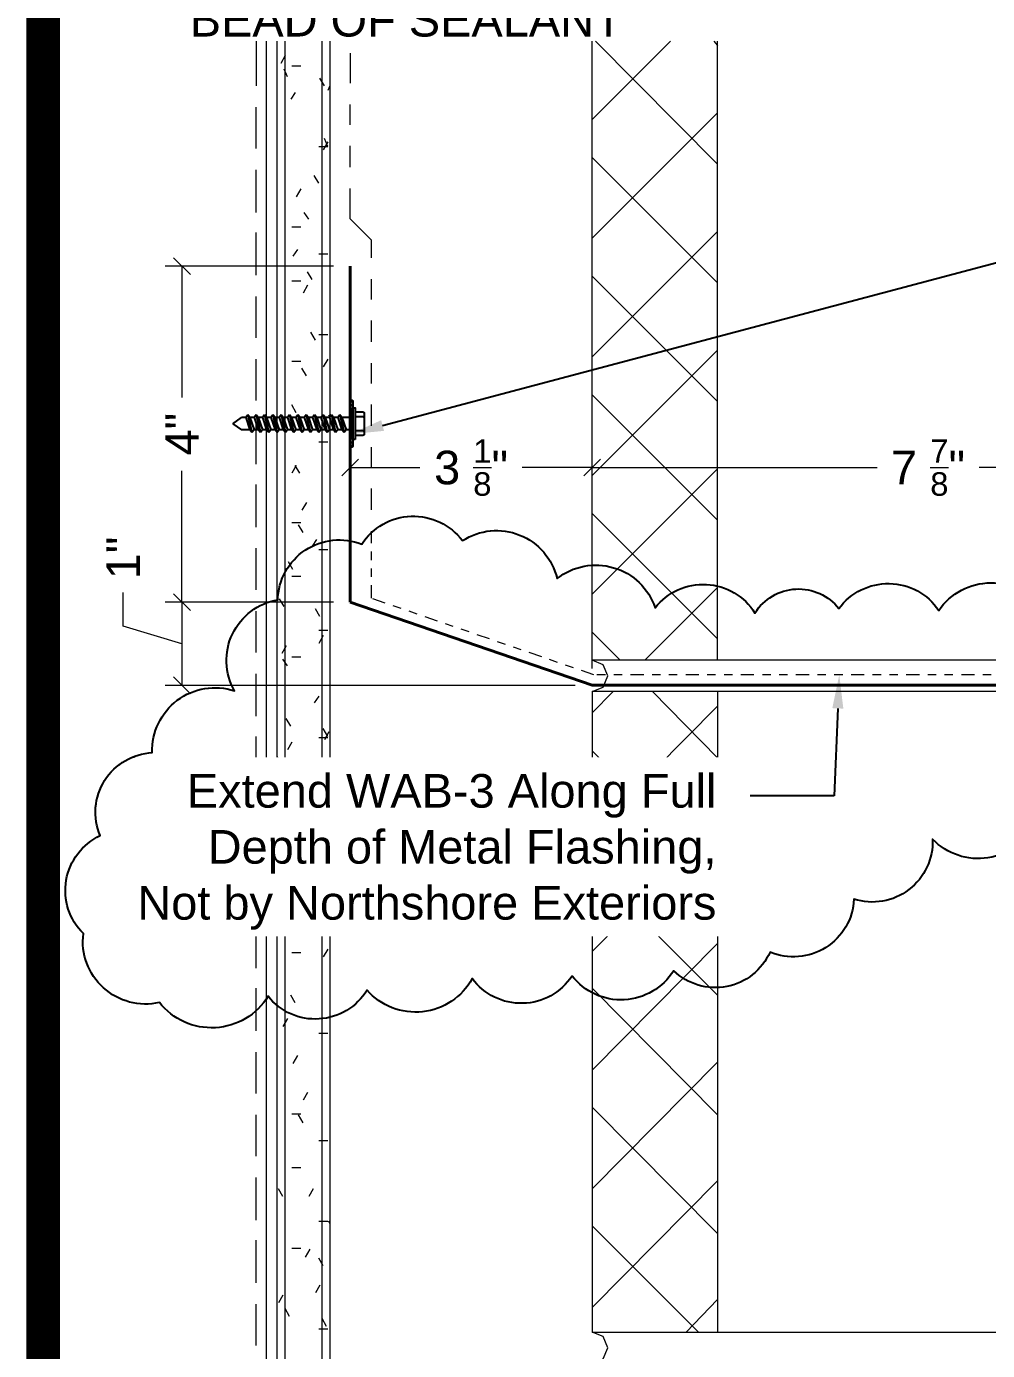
# Model space of a CAD drawing. Header units: inches. Extents: x -257 to 21868, y -296 to 108.
# Drawn here: x 431.41 to 442.85, y 21.79 to 37.56 of the extents above; entities that cross this region are included whole.
import ezdxf
from ezdxf import colors
from ezdxf.entities.mleader import LeaderData, LeaderLine
from ezdxf.enums import TextEntityAlignment as Align
from ezdxf.math import Vec2, Vec3

# ---------------------------------------------------------------- set-up
doc = ezdxf.new("R2010")
doc.units = ezdxf.units.IN
doc.header["$MEASUREMENT"] = 0
doc.linetypes.add('PHANTOM2', pattern=[1.25, 0.625, -0.125, 0.125, -0.125, 0.125, -0.125])
doc.layers.get('Defpoints').update_dxf_attribs({"color": 3})
doc.layers.add('NSE-Border', color=156, linetype='Continuous', plot=False)
for name, color, linetype, lineweight in [('NSE-By_Others', 8, 'Continuous', 0), ('NSE-Call-Outs', 171, 'Continuous', 13), ('NSE-Dimensions', 51, 'Continuous', 13), ('NSE-Elev-Title', 51, 'Continuous', 40), ('NSE-Flashing 01', 2, 'Continuous', 40), ('NSE-Hardware', 111, 'Continuous', 25), ('nsm-Det-By_Others', 8, 'Continuous', 0), ('nsm-Det-Call_Outs', 51, 'Continuous', 9), ('nsm-Det-Dimensions', 51, 'Continuous', 9), ('nsm-Det-Hardware', 111, 'Continuous', 13), ('nsm-Det-Notes', 11, 'Continuous', 9), ('nsm-Det-Obj_02_Flashing', 2, 'Continuous', 18), ('nsm-Det-Sealant', 143, 'Continuous', 13), ('nsm-Det-Underlayment', 6, 'PHANTOM2', 13)]:
    doc.layers.add(name, color=color, linetype=linetype, lineweight=lineweight)
doc.layers.add('NSE-Detail Border', color=7, linetype='Continuous')
doc.styles.add('004 - NSSM - Standard', font='arial.ttf', dxfattribs={"height": 0.4})
doc.styles.add('008 - NSSM - Standard', font='arial.ttf', dxfattribs={"height": 0.8})
doc.styles.add('3_0-0_TEXT', font='simplex.shx', dxfattribs={"width": 0.7, "height": 0.375})
doc.dimstyles.new('$$$FASTENER$$$', dxfattribs={"dimtxt": 0.375, "dimasz": 0, "dimexe": 0, "dimexo": 0, "dimgap": 0, "dimtad": 0, "dimtih": 1, "dimtoh": 1, "dimdec": 4, "dimzin": 3, "dimdsep": 46, "dimlunit": 4, "dimtxsty": '3_0-0_TEXT', "dimblk": 'NONE', "dimcen": 0, "dimclrd": 256, "dimclre": 256, "dimclrt": 256, "dimadec": 0, "dimazin": 0, "dimtfac": 0.375, "dimtdec": 4, "dimtofl": 0, "dimtmove": 1, "dimatfit": 3, "dimldrblk": 'NONE', "dimfxl": 1, "dimtolj": 1, "dimtzin": 0, "dimarcsym": 0})
doc.dimstyles.new('004 - NSSM - Standard', dxfattribs={"dimtxt": 0.4, "dimasz": 0.2, "dimexe": 0.2, "dimexo": 0.2, "dimgap": 0.2, "dimtad": 0, "dimdec": 4, "dimzin": 3, "dimdsep": 46, "dimlunit": 4, "dimtxsty": '004 - NSSM - Standard', "dimblk": 'OBLIQUE', "dimcen": 0.2, "dimclrd": 256, "dimclre": 256, "dimclrt": 256, "dimadec": 0, "dimazin": 0, "dimtfac": 0.7, "dimtdec": 4, "dimtmove": 1, "dimatfit": 2, "dimfxl": 1, "dimtfill": 1, "dimtfillclr": 11, "dimfrac": 1, "dimtolj": 1, "dimtzin": 0, "dimlwd": 0, "dimlwe": 0, "dimarcsym": 0})

# ---------------------------------------------------------------- blocks, each defined once
blk = doc.blocks.new('*U11')
at = {"layer": 'NSE-Border', "ltscale": 0.0625, "const_width": 0.1}
blk.add_lwpolyline([(0, 0), (8.1719, 0), (8.1719, 11.3125), (0, 11.3125)], close=True, dxfattribs=at)
at = {"layer": 'Defpoints', "style": '008 - NSSM - Standard'}
blk.add_attdef('DETAIL_NUMBER', text='', height=0.1625, dxfattribs=at).set_placement((0.6562, 0.5668), align=Align.MIDDLE_CENTER)
at = {"layer": 'NSE-Elev-Title', "style": '004 - NSSM - Standard'}
for tag, p in [('DETAIL_DESCRIPTION', (1, 0.6293)), ('ARCH_REF', (1.8042, 0.4043))]:
    blk.add_attdef(tag, p, '', height=0.1, dxfattribs=at)
blk = doc.blocks.new('_Oblique')
at = {"color": 0, "linetype": 'ByBlock', "lineweight": -2}
blk.add_line((-0.5, -0.5), (0.5, 0.5), dxfattribs=at)
blk = doc.blocks.new('*D52')
at = {"layer": 'Defpoints', "color": 0, "transparency": 16777216}
for p in [(435.259, 34.7), (433.257, 30.7), (435.259, 30.7)]:
    blk.add_point(p, dxfattribs=at)
at = {"layer": 'NSE-Dimensions', "lineweight": 0, "transparency": 16777216}
for p, q in [((435.059, 34.7), (433.057, 34.7)), ((433.257, 34.7), (433.257, 33.138)), ((433.257, 30.7), (433.257, 32.262)), ((435.059, 30.7), (433.057, 30.7))]:
    blk.add_line(p, q, dxfattribs=at)
at = {"layer": 'NSE-Dimensions', "lineweight": 0, "transparency": 16777216, "xscale": 0.2, "yscale": 0.2, "zscale": 0.2}
for p, rotation in [((433.257, 34.7), 90), ((433.257, 30.7), 270)]:
    blk.add_blockref('_Oblique', p, dxfattribs=dict(at, rotation=rotation))
at = {"layer": 'NSE-Dimensions', "transparency": 16777216, "insert": (433.257, 32.7), "char_height": 0.4, "attachment_point": 5, "rotation": 90, "style": '004 - NSSM - Standard', "bg_fill": 3, "box_fill_scale": 1.25, "bg_fill_color": 256, "bg_fill_true_color": 13158600, "bg_fill_transparency": 0}
blk.add_mtext('\\A1;4"', dxfattribs=at)
blk = doc.blocks.new('*D53')
at = {"layer": 'Defpoints', "color": 0, "transparency": 16777216}
for p in [(435.259, 30.7), (433.257, 29.709), (438.139, 29.709)]:
    blk.add_point(p, dxfattribs=at)
at = {"layer": 'NSE-Dimensions', "lineweight": 0, "transparency": 16777216}
for p, q in [((432.556, 30.415), (432.556, 30.815)), ((435.059, 30.7), (433.057, 30.7)), ((433.257, 30.7), (433.257, 29.709)), ((433.257, 30.205), (432.556, 30.415)), ((437.939, 29.709), (433.057, 29.709))]:
    blk.add_line(p, q, dxfattribs=at)
at = {"layer": 'NSE-Dimensions', "lineweight": 0, "transparency": 16777216, "xscale": 0.2, "yscale": 0.2, "zscale": 0.2}
for p, rotation in [((433.257, 30.7), 90), ((433.257, 29.709), 270)]:
    blk.add_blockref('_Oblique', p, dxfattribs=dict(at, rotation=rotation))
at = {"layer": 'NSE-Dimensions', "transparency": 16777216, "insert": (432.556, 31.226), "char_height": 0.4, "attachment_point": 5, "rotation": 90, "style": '004 - NSSM - Standard', "bg_fill": 3, "box_fill_scale": 1.25, "bg_fill_color": 256, "bg_fill_true_color": 13158600, "bg_fill_transparency": 0}
blk.add_mtext('\\A1;1"', dxfattribs=at)
blk = doc.blocks.new('*D54')
at = {"layer": 'Defpoints', "color": 0, "transparency": 16777216}
for p in [(438.139, 32.303), (435.259, 30.7), (438.139, 29.709)]:
    blk.add_point(p, dxfattribs=at)
at = {"layer": 'NSE-Dimensions', "lineweight": 0, "transparency": 16777216}
for p, q in [((435.259, 30.9), (435.259, 32.503)), ((438.139, 29.909), (438.139, 32.503)), ((435.259, 32.303), (436.09, 32.303)), ((438.139, 32.303), (437.308, 32.303))]:
    blk.add_line(p, q, dxfattribs=at)
at = {"layer": 'NSE-Dimensions', "lineweight": 0, "transparency": 16777216, "xscale": 0.2, "yscale": 0.2, "zscale": 0.2, "rotation": 180}
blk.add_blockref('_Oblique', (435.259, 32.303), dxfattribs=at)
at = {"layer": 'NSE-Dimensions', "lineweight": 0, "transparency": 16777216, "xscale": 0.2, "yscale": 0.2, "zscale": 0.2}
blk.add_blockref('_Oblique', (438.139, 32.303), dxfattribs=at)
at = {"layer": 'NSE-Dimensions', "transparency": 16777216, "insert": (436.699, 32.303), "char_height": 0.4, "attachment_point": 5, "style": '004 - NSSM - Standard', "bg_fill": 3, "box_fill_scale": 1.25, "bg_fill_color": 256, "bg_fill_true_color": 13158600, "bg_fill_transparency": 0}
blk.add_mtext('\\A1;3 {\\H0.7x;\\S1/8;}"', dxfattribs=at)
blk = doc.blocks.new('*D55')
at = {"layer": 'Defpoints', "color": 0, "transparency": 16777216}
for p in [(446.14, 32.303), (438.139, 29.834), (446.14, 29.709)]:
    blk.add_point(p, dxfattribs=at)
at = {"layer": 'NSE-Dimensions', "lineweight": 0, "transparency": 16777216}
for p, q in [((438.139, 30.034), (438.139, 32.503)), ((446.14, 29.909), (446.14, 32.503)), ((438.139, 32.303), (441.532, 32.303)), ((446.14, 32.303), (442.747, 32.303))]:
    blk.add_line(p, q, dxfattribs=at)
at = {"layer": 'NSE-Dimensions', "lineweight": 0, "transparency": 16777216, "xscale": 0.2, "yscale": 0.2, "zscale": 0.2, "rotation": 180}
blk.add_blockref('_Oblique', (438.139, 32.303), dxfattribs=at)
at = {"layer": 'NSE-Dimensions', "lineweight": 0, "transparency": 16777216, "xscale": 0.2, "yscale": 0.2, "zscale": 0.2}
blk.add_blockref('_Oblique', (446.14, 32.303), dxfattribs=at)
at = {"layer": 'NSE-Dimensions', "transparency": 16777216, "insert": (442.139, 32.303), "char_height": 0.4, "attachment_point": 5, "style": '004 - NSSM - Standard', "bg_fill": 3, "box_fill_scale": 1.25, "bg_fill_color": 256, "bg_fill_true_color": 13158600, "bg_fill_transparency": 0}
blk.add_mtext('\\A1;7 {\\H0.7x;\\S7/8;}"', dxfattribs=at)
blk = doc.blocks.new('*U62')
h = blk.add_hatch()
h.set_pattern_fill('ANSI31', scale=0.25, angle=180)
h.set_pattern_definition([(225, (-0.96875, 0.2462), (0.0220971, -0.0220971), [])])
h.paths.add_polyline_path([(0, -0.271, 0.602221), (0.016, -0.28, 0.602221), (0.031, -0.271), (0.031, 0.271, 0.602221), (0.016, 0.28, 0.602221), (0, 0.271)])
at = {"color": 0, "linetype": 'ByBlock', "lineweight": -2}
for p, q in [((-1.395, 0), (-1.292, 0.075)), ((-1.395, 0), (-1.292, -0.075)), ((-1.243, 0.075), (-1.292, 0.075)), ((-1.218, 0.105), (-1.243, 0.075)), ((-1.243, 0.075), (-1.193, -0.075)), ((-1.218, 0.105), (-1.168, -0.105)), ((-1.193, 0.075), (-1.218, 0.105)), ((-1.143, 0.075), (-1.193, 0.075)), ((-1.193, 0.075), (-1.143, -0.075)), ((-1.118, 0.105), (-1.143, 0.075)), ((-1.143, 0.075), (-1.093, -0.075)), ((-1.118, 0.105), (-1.068, -0.105)), ((-1.093, 0.075), (-1.118, 0.105)), ((-1.044, 0.075), (-1.094, 0.075)), ((-1.094, 0.075), (-1.044, -0.075)), ((-1.019, 0.105), (-1.044, 0.075)), ((-1.044, 0.075), (-0.994, -0.075)), ((-1.019, 0.105), (-0.969, -0.105)), ((-0.994, 0.075), (-1.019, 0.105)), ((-0.944, 0.075), (-0.994, 0.075)), ((-0.994, 0.075), (-0.944, -0.075)), ((-0.919, 0.105), (-0.944, 0.075)), ((-0.944, 0.075), (-0.894, -0.075)), ((-0.919, 0.105), (-0.869, -0.105)), ((-0.894, 0.075), (-0.919, 0.105)), ((-0.845, 0.075), (-0.895, 0.075)), ((-0.895, 0.075), (-0.845, -0.075)), ((-0.82, 0.105), (-0.845, 0.075)), ((-0.845, 0.075), (-0.795, -0.075)), ((-0.82, 0.105), (-0.77, -0.105)), ((-0.795, 0.075), (-0.82, 0.105)), ((-0.746, 0.075), (-0.796, 0.075)), ((-0.796, 0.075), (-0.746, -0.075)), ((-0.721, 0.105), (-0.746, 0.075)), ((-0.746, 0.075), (-0.696, -0.075)), ((-0.721, 0.105), (-0.671, -0.105)), ((-0.696, 0.075), (-0.721, 0.105)), ((-0.646, 0.075), (-0.696, 0.075)), ((-0.696, 0.075), (-0.646, -0.075)), ((-0.621, 0.105), (-0.646, 0.075)), ((-0.646, 0.075), (-0.596, -0.075)), ((-0.621, 0.105), (-0.571, -0.105)), ((-0.596, 0.075), (-0.621, 0.105)), ((-0.547, 0.075), (-0.597, 0.075)), ((-0.597, 0.075), (-0.547, -0.075)), ((-0.522, 0.105), (-0.547, 0.075)), ((-0.547, 0.075), (-0.497, -0.075)), ((-0.522, 0.105), (-0.472, -0.105)), ((-0.497, 0.075), (-0.522, 0.105)), ((-0.447, 0.075), (-0.497, 0.075)), ((-0.497, 0.075), (-0.447, -0.075)), ((-0.422, 0.105), (-0.447, 0.075)), ((-0.447, 0.075), (-0.397, -0.075)), ((-0.422, 0.105), (-0.372, -0.105)), ((-0.397, 0.075), (-0.422, 0.105)), ((-0.347, 0.075), (-0.397, 0.075)), ((-0.397, 0.075), (-0.347, -0.075)), ((-0.322, 0.105), (-0.347, 0.075)), ((-0.347, 0.075), (-0.297, -0.075)), ((-0.322, 0.105), (-0.272, -0.105)), ((-0.297, 0.075), (-0.322, 0.105)), ((-0.247, 0.075), (-0.297, 0.075)), ((-0.297, 0.075), (-0.247, -0.075)), ((-0.222, 0.105), (-0.247, 0.075)), ((-0.247, 0.075), (-0.197, -0.075)), ((-0.222, 0.105), (-0.172, -0.105)), ((-0.197, 0.075), (-0.222, 0.105)), ((-0.147, 0.075), (-0.197, 0.075)), ((-0.197, 0.075), (-0.147, -0.075)), ((-0.122, 0.105), (-0.147, 0.075)), ((-0.147, 0.075), (-0.097, -0.075)), ((-0.122, 0.105), (-0.072, -0.105)), ((-0.097, 0.075), (-0.122, 0.105)), ((0, 0.075), (-0.097, 0.075)), ((-0.097, 0.075), (-0.047, -0.075)), ((-1.193, -0.075), (-1.292, -0.075)), ((-1.168, -0.105), (-1.193, -0.075)), ((-1.143, -0.075), (-1.168, -0.105)), ((-1.093, -0.075), (-1.143, -0.075)), ((-1.068, -0.105), (-1.093, -0.075)), ((-1.043, -0.075), (-1.068, -0.105)), ((-0.994, -0.075), (-1.044, -0.075)), ((-0.969, -0.105), (-0.994, -0.075)), ((-0.944, -0.075), (-0.969, -0.105)), ((-0.894, -0.075), (-0.944, -0.075)), ((-0.869, -0.105), (-0.894, -0.075)), ((-0.844, -0.075), (-0.869, -0.105)), ((-0.795, -0.075), (-0.845, -0.075)), ((-0.77, -0.105), (-0.795, -0.075)), ((-0.745, -0.075), (-0.77, -0.105)), ((-0.696, -0.075), (-0.746, -0.075)), ((-0.671, -0.105), (-0.696, -0.075)), ((-0.646, -0.075), (-0.671, -0.105)), ((-0.596, -0.075), (-0.646, -0.075)), ((-0.571, -0.105), (-0.596, -0.075)), ((-0.546, -0.075), (-0.571, -0.105)), ((-0.497, -0.075), (-0.547, -0.075)), ((-0.472, -0.105), (-0.497, -0.075)), ((-0.447, -0.075), (-0.472, -0.105)), ((-0.397, -0.075), (-0.447, -0.075)), ((-0.372, -0.105), (-0.397, -0.075)), ((-0.347, -0.075), (-0.372, -0.105)), ((-0.297, -0.075), (-0.347, -0.075)), ((-0.272, -0.105), (-0.297, -0.075)), ((-0.247, -0.075), (-0.272, -0.105)), ((-0.197, -0.075), (-0.247, -0.075)), ((-0.172, -0.105), (-0.197, -0.075)), ((-0.147, -0.075), (-0.172, -0.105)), ((-0.097, -0.075), (-0.147, -0.075)), ((-0.072, -0.105), (-0.097, -0.075)), ((-0.047, -0.075), (-0.072, -0.105)), ((0, -0.075), (-0.047, -0.075))]:
    blk.add_line(p, q, dxfattribs=at)
at = {"color": 0, "linetype": 'ByBlock', "lineweight": -2, "flags": 128}
blk.add_lwpolyline([(0.021, -0.281), (0.01, -0.281, -0.414214), (0, -0.271), (0, 0.271, -0.414214), (0.01, 0.281), (0.021, 0.281, -0.414214), (0.031, 0.271), (0.031, -0.271, -0.414214)], format="xyb", close=True, dxfattribs=at)
blk.add_lwpolyline([(0.062, -0.188), (0.031, -0.188), (0.031, 0.187), (0.062, 0.187), (0.062, -0.188)], dxfattribs=at)
for points in [[(0.062, 0.14), (0.153, 0.14, -0.414214), (0.169, 0.124), (0.169, -0.124, -0.414214), (0.153, -0.14), (0.062, -0.14)], [(0.169, 0.094, -0.414214), (0.156, 0.082), (0.062, 0.082)], [(0.169, 0.069, 0.414214), (0.156, 0.082), (0.062, 0.082)], [(0.169, -0.071, -0.414214), (0.156, -0.084), (0.062, -0.084)], [(0.169, -0.096, 0.414214), (0.156, -0.084), (0.062, -0.084)]]:
    blk.add_lwpolyline(points, format="xyb", dxfattribs=at)
blk = doc.blocks.new('*D86')
at = {"layer": 'Defpoints', "color": 0, "transparency": 16777216}
for p in [(1.346, 1.568), (1.346, 0.375), (-0.904, 0.25)]:
    blk.add_point(p, dxfattribs=at)
at = {"layer": 'nsm-Det-Dimensions', "color": 51, "lineweight": 0, "transparency": 16777216}
for p, q in [((-0.904, 0.65), (-0.904, 1.968)), ((1.346, 0.775), (1.346, 1.968)), ((-0.904, 1.568), (-0.617, 1.568)), ((1.346, 1.568), (1.059, 1.568))]:
    blk.add_line(p, q, dxfattribs=at)
at = {"layer": 'nsm-Det-Dimensions', "color": 51, "lineweight": 0, "transparency": 16777216, "xscale": 0.4, "yscale": 0.4, "zscale": 0.4, "rotation": 180}
blk.add_blockref('_Oblique', (-0.904, 1.568), dxfattribs=at)
at = {"layer": 'nsm-Det-Dimensions', "color": 51, "lineweight": 0, "transparency": 16777216, "xscale": 0.4, "yscale": 0.4, "zscale": 0.4}
blk.add_blockref('_Oblique', (1.346, 1.568), dxfattribs=at)
at = {"layer": 'nsm-Det-Dimensions', "transparency": 16777216, "insert": (0.221, 1.568), "char_height": 0.4, "attachment_point": 5, "style": '004 - NSSM - Standard', "bg_fill": 3, "box_fill_scale": 1.25, "bg_fill_color": 256, "bg_fill_true_color": 13158600, "bg_fill_transparency": 0}
blk.add_mtext('\\A1;2{\\H0.7x;\\S1#4;}"', dxfattribs=at)
blk = doc.blocks.new('_None')
blk = doc.blocks.new('BUTYL')
at = {"layer": 'nsm-Det-Sealant'}
h = blk.add_hatch(dxfattribs=at)
h.set_pattern_fill('ANSI31', color=256, scale=0.5, style=0)
h.set_pattern_definition([(45, (0, -0.1875), (-0.044194, 0.044194), [])])
h.paths.add_polyline_path([(0.125, 0.1875, 1), (0, 0.1875), (0, -0.1875, 1), (0.125, -0.1875)])
for p, q in [((0, -0.1875), (0, 0.1875)), ((0.125, -0.1875), (0.125, 0.1875))]:
    blk.add_line(p, q, dxfattribs=at)
for centre, start, end in [((0.0625, 0.1875), 0, 180), ((0.0625, -0.1875), 180, 0)]:
    blk.add_arc(centre, 0.0625, start, end, dxfattribs=at)
blk = doc.blocks.new('Fasteners v1.4')
blk.add_lwpolyline([(0.035, -0.125), (0.035, 0.125), (0.052, 0.125), (0.052, -0.125)], close=True)
for points in [[(0.052, 0.11), (0.136, 0.05), (0.5, 0.05), (0.552, 0), (0.5, -0.05), (0.136, -0.05), (0.052, -0.11), (0.052, 0.11)], [(0.5, 0.05), (0.402, 0.029), (0.373, 0), (0.402, -0.029), (0.5, -0.05)], [(0.402, 0.029), (0.552, 0)]]:
    blk.add_leader(points, dimstyle='$$$FASTENER$$$')
at = {"has_arrowhead": 0}
for points in [[(0.143, 0.05), (0.148, 0.069), (0.184, -0.063), (0.187, -0.051)], [(0.175, 0.05), (0.18, 0.069), (0.215, -0.063), (0.218, -0.051)], [(0.206, 0.05), (0.211, 0.069), (0.246, -0.063), (0.25, -0.051)], [(0.237, 0.05), (0.242, 0.069), (0.278, -0.063), (0.281, -0.051)], [(0.136, 0), (0.153, -0.063), (0.156, -0.051)]]:
    blk.add_leader(points, dimstyle='$$$FASTENER$$$', dxfattribs=at)
blk = doc.blocks.new('SECTIONS')
at = {"layer": 'nsm-Det-By_Others'}
h = blk.add_hatch(dxfattribs=at)
h.set_pattern_fill('ANSI31', color=256, scale=3, style=0)
h.set_pattern_definition([(45, (-7.22105, -2.21855), (-0.265165, 0.265165), [])])
h.paths.add_polyline_path([(-3.87153, 0), (-3.82461, -0.06936), (-3.76912, -0.14322), (-3.70889, -0.21595), (-3.64398, -0.28746), (-3.57448, -0.35766), (-3.50048, -0.42647), (-3.42207, -0.4938), (-3.33935, -0.55956), (-3.25241, -0.62367), (-3.16138, -0.68605), (-3.06637, -0.74662), (-2.9675, -0.8053), (-2.86488, -0.86203), (-2.75865, -0.91672), (-2.64895, -0.96931), (-2.53591, -1.01974), (-2.41968, -1.06794), (-2.3004, -1.11384), (-2.17822, -1.1574), (-2.05329, -1.19856), (-1.92578, -1.23726), (-1.79584, -1.27345), (-1.66364, -1.3071), (-1.52934, -1.33815), (-1.39311, -1.36658), (-1.25513, -1.39233), (-1.11557, -1.41539), (-0.9746, -1.43572), (-0.83241, -1.45329), (-0.68916, -1.46809), (-0.54505, -1.48009), (-0.40025, -1.48929), (-0.25494, -1.49566), (-0.10932, -1.4992), (0.03644, -1.49991), (0.18216, -1.49779), (0.32765, -1.49283), (0.47272, -1.48504), (0.6172, -1.47444), (0.7609, -1.46104), (0.90365, -1.44485), (1.04525, -1.4259), (1.18554, -1.4042), (1.32433, -1.37979), (1.46145, -1.3527), (1.59674, -1.32295), (1.73001, -1.2906), (1.8611, -1.25567), (1.98985, -1.21822), (2.11609, -1.17828), (2.23966, -1.13592), (2.36041, -1.09118), (2.47819, -1.04412), (2.59284, -0.9948), (2.70423, -0.94328), (2.81221, -0.88963), (2.91665, -0.83391), (3.01741, -0.7762), (3.11437, -0.71657), (3.2074, -0.65508), (3.2964, -0.59183), (3.38124, -0.52688), (3.46182, -0.46033), (3.53804, -0.39225), (3.6098, -0.32273), (3.67701, -0.25186), (3.73959, -0.17973), (3.79746, -0.10642), (3.85055, -0.03204), (3.87105, 0)])
blk.add_line((-3.87172, 0), (3.87172, 0), dxfattribs=at)
at = {"layer": 'nsm-Det-Underlayment'}
blk.add_line((-3.94497, 0.125), (3.94497, 0.125), dxfattribs=at)
at = {"layer": 'nsm-Det-Notes', "style": '004 - NSSM - Standard'}
for s, height, p in [('A-A', 0.8, (0, 3)), ("Standing Seam Lap @ 10' O.C.", 0.4, (0, 2.41779))]:
    blk.add_text(s, height=height, dxfattribs=at).set_placement(p, align=Align.CENTER)
at = {"layer": 'nsm-Det-Dimensions'}
dim = blk.add_linear_dim(base=(1.34605, 1.56818), p1=(-0.90395, 0.25), p2=(1.34605, 0.375), dimstyle='004 - NSSM - Standard', dxfattribs=at)
dim.commit()
dim.dimension.update_dxf_attribs({"geometry": '*D86', "text_midpoint": (0.22105, 1.56818), "dimtype": 128})
at = {"layer": 'Defpoints'}
blk.add_ellipse((0, 0.75), major_axis=(4.10658, 0), ratio=0.54790118, dxfattribs=at)
at = {"layer": 'nsm-Det-Obj_02_Flashing', "const_width": 0.01}
for points in [[(-4.04914, 0.375), (1.34605, 0.375)], [(-0.90395, 0.25), (4.0039, 0.25)]]:
    blk.add_lwpolyline(points, dxfattribs=at)
at = {"layer": 'nsm-Det-Hardware', "rotation": 270}
blk.add_blockref('Fasteners v1.4', (-0.44509, 0.30161), dxfattribs=at)
at = {"layer": 'nsm-Det-Sealant', "rotation": 90}
blk.add_blockref('BUTYL', (0.54335, 0.25), dxfattribs=at)
at = {"layer": 'nsm-Det-Call_Outs'}
ml = blk.add_multileader_mtext('Standard', dxfattribs=at)
ml.set_content('CONTINUOUS\\PBEAD OF SEALANT', color=256, style='004 - NSSM - Standard')
ml.set_leader_properties(color=51)
ml.build(insert=Vec2(0, 0))
ml.multileader.update_dxf_attribs({"dogleg_length": 1, "arrow_head_size": 0.4})
ctx = ml.context
ctx.base_point, ctx.char_height, ctx.arrow_head_size, ctx.landing_gap_size, ctx.plane_origin = Vec3(-5.55926, -1.72738), 0.4, 0.4, 0.4, Vec3(0.92332, 0.3108)
ctx.text_align_type = 2
notes = []
notes.append((ctx, [(1, (1, 1, 0), (1.34334, -1.72738), (-1, 0), 1, [(0, [(0.54335, 0.25)], 0, [])])]))
ctx.mtext.insert, ctx.mtext.alignment, ctx.mtext.flow_direction = Vec3(-0.05666, -1.52397), 3, 5
for ctx, leaders in notes:
    for number, flags, end, landing, length, lines in leaders:
        leader = LeaderData()
        leader.index, (leader.has_last_leader_line, leader.has_dogleg_vector, leader.attachment_direction) = number, flags
        leader.last_leader_point, leader.dogleg_vector, leader.dogleg_length = Vec3(end), Vec3(landing), length
        for number, points, colour, breaks in lines:
            line = LeaderLine()
            line.index, line.vertices, line.color, line.breaks = number, Vec3.list(points), colors.encode_raw_color(colour), breaks
            leader.lines.append(line)
        ctx.leaders.append(leader)

msp = doc.modelspace()

# ---------------------------------------------------------------- block references
at = {"layer": 'NSE-Detail Border', "xscale": 4, "yscale": 4, "zscale": 4}
msp.add_blockref('*U11', (431.60623, 0.25), dxfattribs=at)

# ---------------------------------------------------------------- next in the draw order: linework, layer by layer
at = {"layer": 'NSE-By_Others'}
for points in [[(434.13853, 37.381), (434.13853, 36.84776)], [(434.25855, 37.38097), (434.25855, 9.8072)], [(434.39185, 9.8072), (434.39185, 37.38097)], [(434.48507, 9.8072), (434.48507, 37.38097)], [(434.92506, 9.8072), (434.92506, 37.38097)], [(435.01851, 37.38097), (435.01851, 9.8072)], [(445.76543, 30.00763), (438.13853, 30.00763), (438.13853, 37.38093)], [(439.07179, 37.38088), (438.13853, 36.44762)], [(438.17848, 37.381), (439.63189, 35.91441)], [(439.58909, 37.38106), (439.63189, 37.3276)], [(439.63189, 30.00763), (439.63189, 37.38093)], [(435.25855, 37.2386), (435.25855, 36.87871)], [(434.48507, 37.20758), (434.43194, 37.11435)], [(434.56524, 37.08778), (434.67174, 37.08778)], [(434.51187, 36.95449), (434.47179, 37.0477)], [(434.95186, 36.84776), (434.8985, 36.94098)], [(434.60509, 36.76759), (434.55172, 36.68765)], [(435.01851, 36.84776), (434.99194, 36.79439)], [(434.13853, 36.10108), (434.13853, 36.59444)], [(435.25855, 36.38535), (435.25855, 36.62515)], [(438.13853, 35.0342), (439.63189, 36.52779)], [(434.88521, 36.12763), (434.99194, 36.12763), (434.95186, 36.22109)], [(434.99194, 36.181), (434.93858, 36.0878)], [(435.25855, 35.87871), (435.25855, 36.1318)], [(439.63189, 34.50098), (438.13853, 35.99435)], [(434.13853, 35.34088), (434.13853, 35.84775)], [(434.88521, 35.68764), (434.83184, 35.78087)], [(434.67174, 35.62101), (434.61837, 35.52756)], [(435.51187, 34.79854), (435.51187, 35.01201), (435.25855, 35.2651), (435.25855, 35.62515)], [(434.76519, 35.26094), (434.71183, 35.34088)], [(434.56524, 35.16774), (434.67174, 35.16774)], [(434.13853, 34.59421), (434.13853, 35.10108)], [(438.13853, 33.621), (439.63189, 35.11437)], [(434.63189, 34.90089), (434.57852, 34.82095)], [(434.88521, 34.84752), (434.99194, 34.84752)], [(434.80527, 34.54084), (434.75168, 34.63429)], [(435.51187, 34.30518), (435.51187, 34.54523)], [(439.63189, 33.08756), (438.13853, 34.58093)], [(434.56524, 34.52756), (434.67174, 34.52756)], [(434.75168, 34.47419), (434.69854, 34.38096)], [(434.13853, 33.84752), (434.13853, 34.34088)], [(434.84513, 33.82095), (434.79176, 33.91417)], [(435.51187, 33.79853), (435.51187, 34.05187)], [(434.88521, 33.8876), (434.99194, 33.8876)], [(434.13853, 33.10085), (434.13853, 33.59421)], [(434.99194, 33.59421), (434.93858, 33.50098)], [(438.13853, 32.20758), (439.63189, 33.70094)], [(434.56524, 33.56763), (434.67174, 33.56763)], [(434.73839, 33.39424), (434.68503, 33.48769)], [(435.51187, 33.30518), (435.51187, 33.54522)], [(439.63189, 31.67414), (438.13853, 33.1675)], [(434.61837, 32.95425), (434.56524, 33.0477)], [(435.51187, 32.79853), (435.51187, 33.05186)], [(434.13853, 32.34087), (434.13853, 32.84751)], [(435.01851, 32.90088), (435.00523, 32.92768)], [(434.88521, 32.60749), (434.99194, 32.60749)], [(435.51187, 32.30517), (435.51187, 32.54522)], [(434.61837, 32.32761), (434.56524, 32.23415)], [(434.65846, 32.23415), (434.60509, 32.32761)], [(438.13853, 30.79416), (439.63189, 32.28775)], [(434.13853, 31.5942), (434.13853, 32.10084)], [(435.51187, 31.79853), (435.51187, 32.05186)], [(434.73839, 31.88762), (434.68503, 31.79416)], [(439.63189, 30.26094), (438.13853, 31.75431)], [(434.56524, 31.64757), (434.67174, 31.64757)], [(434.69854, 31.52754), (434.64517, 31.621)], [(434.85841, 31.4476), (434.80527, 31.36768)], [(434.13853, 30.84753), (434.13853, 31.34089)], [(434.88521, 31.3276), (434.99194, 31.3276)], [(434.57852, 31.08755), (434.52515, 31.181)], [(434.56524, 31.00761), (434.67174, 31.00761)], [(438.76519, 30.00763), (439.63189, 30.8741)], [(434.13853, 30.10084), (434.13853, 30.59419)], [(434.47179, 30.64756), (434.41842, 30.74079)], [(434.8985, 30.52754), (434.84513, 30.62099)], [(434.88521, 30.36746), (434.99194, 30.36746)], [(434.93858, 30.3008), (434.88521, 30.20757)], [(438.47179, 30.00763), (438.13853, 30.34088)], [(434.49859, 30.18078), (434.44522, 30.08755)], [(434.51187, 29.94075), (434.4585, 30.02092)], [(434.56524, 30.04747), (434.67174, 30.04747)], [(438.13853, 29.63428), (438.27184, 29.68765), (438.3252, 29.82095), (438.27184, 29.95426), (438.13853, 30.00763)], [(434.13853, 29.34088), (434.13853, 29.84752)], [(434.88521, 29.58092), (434.83184, 29.50075)], [(438.13853, 29.38096), (438.39185, 29.63428)], [(445.76543, 29.63428), (438.13853, 29.63428), (438.13853, 22.00738), (445.76543, 22.00738)], [(439.63189, 28.84752), (438.85864, 29.63428)], [(439.63189, 29.63428), (439.63189, 22.00738)], [(438.13853, 27.95425), (439.63189, 29.46089)], [(434.55172, 29.22086), (434.49859, 29.31431)], [(434.99194, 29.10084), (434.93858, 29.19429)], [(434.13853, 28.5942), (434.13853, 29.10084)], [(434.56524, 29.03419), (434.51187, 28.94074)], [(434.88521, 29.08756), (434.99194, 29.08756)], [(435.00523, 29.15421), (434.95186, 29.06098)], [(434.43194, 28.78087), (434.39185, 28.86081)], [(439.63189, 27.4341), (438.13853, 28.92746)], [(434.13853, 27.84752), (434.13853, 28.34087)], [(434.52515, 28.31408), (434.47179, 28.22086)], [(434.75168, 28.23415), (434.69854, 28.32759)], [(434.56524, 28.12763), (434.67174, 28.12763)], [(438.13853, 26.54083), (439.63189, 28.04747)], [(434.64517, 27.8876), (434.59181, 27.79415)], [(434.88521, 27.80743), (434.99194, 27.80743)], [(434.13853, 27.10085), (434.13853, 27.59419)], [(434.56524, 27.48747), (434.67174, 27.48747)], [(439.63189, 26.0209), (438.13853, 27.51426)], [(434.87193, 27.00739), (434.81856, 26.91417)], [(434.13853, 26.34088), (434.13853, 26.84752)], [(434.40514, 26.91417), (434.39185, 26.94074)], [(434.84513, 26.80744), (434.79176, 26.88761)], [(434.88521, 26.84752), (434.99194, 26.84752)], [(434.56524, 26.52755), (434.67174, 26.52755)], [(434.99194, 26.5674), (434.93858, 26.47418)], [(438.13853, 25.12741), (439.63189, 26.63405)], [(434.13853, 25.5942), (434.13853, 26.10084)], [(434.60509, 25.92745), (434.55172, 26.0209)], [(439.63189, 24.59419), (438.13853, 26.10084)], [(434.51187, 25.74078), (434.4585, 25.64756)], [(434.88521, 25.5674), (434.99194, 25.5674)], [(434.13853, 24.84751), (434.13853, 25.34087)], [(434.63189, 25.30079), (434.57852, 25.20734)], [(438.13853, 23.71421), (439.63189, 25.22086)], [(434.75168, 24.8608), (434.69854, 24.76735)], [(434.56524, 24.60748), (434.67174, 24.60748)], [(439.63189, 23.18077), (438.13853, 24.68742)], [(434.13853, 24.10083), (434.13853, 24.59419)], [(434.69854, 24.50075), (434.64517, 24.59419)], [(434.88521, 24.28751), (434.99194, 24.28751)], [(434.56524, 23.96753), (434.67174, 23.96753)], [(434.13853, 23.34064), (434.13853, 23.84752)], [(434.4585, 23.62076), (434.40514, 23.71421)], [(434.81856, 23.71421), (434.76519, 23.62076)], [(438.13853, 22.30079), (439.63189, 23.80744)], [(434.88521, 23.32737), (434.99194, 23.32737)], [(435.01851, 23.30079), (435.00523, 23.32737)], [(439.40514, 22.00738), (438.13853, 23.274)], [(434.13853, 22.59419), (434.13853, 23.10084)], [(434.56524, 23.00739), (434.67174, 23.00739)], [(434.77848, 22.9941), (434.72511, 22.90065)], [(434.93858, 22.79415), (434.88521, 22.88737)], [(434.8985, 22.5674), (434.84513, 22.47395)], [(434.4585, 22.44737), (434.40514, 22.35416)], [(439.25855, 22.00738), (439.63189, 22.39402)], [(434.13853, 21.84751), (434.13853, 22.34065)], [(434.53844, 22.19405), (434.48507, 22.2875)], [(434.97843, 22.07404), (434.92506, 22.16749)], [(434.88521, 22.04747), (434.99194, 22.04747)], [(438.13853, 21.63405), (438.27184, 21.68742), (438.3252, 21.82072), (438.27184, 21.95402), (438.13853, 22.00738)]]:
    msp.add_lwpolyline(points, dxfattribs=at)
at = {"layer": 'NSE-Flashing 01'}
for p, q in [((435.25855, 34.70011), (435.25855, 30.70011)), ((435.25855, 30.70011), (438.13853, 29.70924)), ((438.13853, 29.70924), (446.14043, 29.70924))]:
    msp.add_line(p, q, dxfattribs=at)
at = {"layer": 'nsm-Det-Underlayment', "color": 8, "ltscale": 0.25}
msp.add_lwpolyline([(444.0035, 29.83424), (438.15944, 29.83424), (435.51187, 30.74515), (435.51187, 31.54521)], dxfattribs=at)

# ---------------------------------------------------------------- next in the draw order: dimensions: what is measured, and where the dimension line sits
at = {"layer": 'NSE-Dimensions'}
dim = msp.add_linear_dim(base=(433.25681, 30.70011), p1=(435.25855, 34.70011), p2=(435.25855, 30.70011), angle=90, dimstyle='004 - NSSM - Standard', dxfattribs=at)
dim.commit()
dim.dimension.update_dxf_attribs({"geometry": '*D52', "text_midpoint": (433.25681, 32.70011)})

# ---------------------------------------------------------------- next in the draw order: leaders
at = {"layer": 'NSE-Call-Outs'}
ml = msp.add_multileader_mtext('Standard', dxfattribs=at)
ml.set_content('Seismic Joint Flashing Attached With #12 Galv. EPDM Washered HWH Screws At 16" O.C. MAX Into Blocking', color=256, style='004 - NSSM - Standard')
ml.set_leader_properties(color=256)
ml.build(insert=Vec2(0, 0))
ml.multileader.update_dxf_attribs({"dogleg_length": 1, "arrow_head_size": 0.4})
ctx = ml.context
ctx.base_point, ctx.char_height, ctx.arrow_head_size, ctx.landing_gap_size, ctx.plane_origin = Vec3(440.63189, 12.48722), 0.4, 0.4, 0.4, Vec3(457.80133, 22.41517)
ctx.text_align_type = 2
notes = []
notes.append((ctx, [(1, (1, 1, 0), (450.28646, 12.48722), (-1, 0), 1, [(0, [(456.77942, 22.17186)], 0, [])])]))
ctx.mtext.insert, ctx.mtext.width, ctx.mtext.alignment, ctx.mtext.flow_direction = Vec3(448.88646, 12.74602), 8, 3, 5
ctx.mtext.has_bg_fill, ctx.mtext.bg_color, ctx.mtext.bg_scale_factor, ctx.mtext.bg_transparency, ctx.mtext.use_window_bg_color = 1, -1027028792, 1.5, 0, 1
for ctx, leaders in notes:
    for number, flags, end, landing, length, lines in leaders:
        leader = LeaderData()
        leader.index, (leader.has_last_leader_line, leader.has_dogleg_vector, leader.attachment_direction) = number, flags
        leader.last_leader_point, leader.dogleg_vector, leader.dogleg_length = Vec3(end), Vec3(landing), length
        for number, points, colour, breaks in lines:
            line = LeaderLine()
            line.index, line.vertices, line.color, line.breaks = number, Vec3.list(points), colors.encode_raw_color(colour), breaks
            leader.lines.append(line)
        ctx.leaders.append(leader)

# ---------------------------------------------------------------- next in the draw order: dimensions: what is measured, and where the dimension line sits
at = {"layer": 'NSE-Dimensions'}
dim = msp.add_linear_dim(base=(433.25681, 29.70924), p1=(435.25855, 30.70011), p2=(438.13853, 29.70924), angle=90, dimstyle='004 - NSSM - Standard', dxfattribs=at)
dim.commit()
dim.dimension.update_dxf_attribs({"geometry": '*D53', "text_midpoint": (432.55599, 31.01492)})

# ---------------------------------------------------------------- next in the draw order: dimensions: what is measured, and where the dimension line sits
dim = msp.add_linear_dim(base=(438.13853, 32.30294), p1=(435.25855, 30.70011), p2=(438.13853, 29.70924), text='3 {\\H0.7x;\\S1/8;}"', dimstyle='004 - NSSM - Standard', dxfattribs=at)
dim.commit()
dim.dimension.update_dxf_attribs({"geometry": '*D54', "text_midpoint": (436.69854, 32.30294)})

# ---------------------------------------------------------------- next in the draw order: dimensions: what is measured, and where the dimension line sits
dim = msp.add_linear_dim(base=(446.14043, 32.30294), p1=(438.13853, 29.83424), p2=(446.14043, 29.70924), text='7 {\\H0.7x;\\S7/8;}"', dimstyle='004 - NSSM - Standard', dxfattribs=at)
dim.commit()
dim.dimension.update_dxf_attribs({"geometry": '*D55', "text_midpoint": (442.13948, 32.30294)})

# ---------------------------------------------------------------- next in the draw order: leaders
at = {"layer": 'NSE-Call-Outs'}
ml = msp.add_multileader_mtext('Standard', dxfattribs=at)
ml.set_content('Through Wall Flashing Attached With #12 Stainless Steel EPDM Washered HWH Screws At 16" O.C. MAX Into Studs', color=256, style='004 - NSSM - Standard')
ml.set_leader_properties(color=256)
ml.build(insert=Vec2(0, 0))
ml.multileader.update_dxf_attribs({"dogleg_length": 1, "arrow_head_size": 0.4})
ctx = ml.context
ctx.base_point, ctx.char_height, ctx.arrow_head_size, ctx.landing_gap_size, ctx.plane_origin = Vec3(452.34026, 36.96828), 0.4, 0.4, 0.4, Vec3(435.25855, 32.82511)
notes = []
notes.append((ctx, [(0, (1, 1, 0), (451.34026, 36.96828), (1, 0), 1, [(0, [(435.25855, 32.70011)], 0, [])])]))
ctx.mtext.insert, ctx.mtext.width, ctx.mtext.flow_direction = Vec3(452.74026, 37.17169), 8, 5
ctx.mtext.has_bg_fill, ctx.mtext.bg_color, ctx.mtext.bg_scale_factor, ctx.mtext.bg_transparency, ctx.mtext.use_window_bg_color = 1, -1027028792, 1.5, 0, 1
ml = msp.add_multileader_mtext('Standard', dxfattribs=at)
ml.set_content('Extend WAB-3 Along Full Depth of Metal Flashing, Not by Northshore Exteriors ', color=256, style='004 - NSSM - Standard')
ml.set_leader_properties(color=256)
ml.build(insert=Vec2(0, 0))
ml.multileader.update_dxf_attribs({"dogleg_length": 1, "arrow_head_size": 0.4})
ctx = ml.context
ctx.base_point, ctx.char_height, ctx.arrow_head_size, ctx.landing_gap_size, ctx.plane_origin = Vec3(432.38876, 28.39381), 0.4, 0.4, 0.4, Vec3(441.08147, 29.83424)
ctx.text_align_type = 2
notes.append((ctx, [(0, (1, 1, 0), (441.01905, 28.39381), (-1, 0), 1, [(0, [(441.08147, 29.83424)], 0, [])])]))
ctx.mtext.insert, ctx.mtext.width, ctx.mtext.alignment, ctx.mtext.flow_direction = Vec3(439.61905, 28.65261), 6.903564, 3, 5
ctx.mtext.has_bg_fill, ctx.mtext.bg_color, ctx.mtext.bg_scale_factor, ctx.mtext.bg_transparency, ctx.mtext.use_window_bg_color = 1, -1027028792, 1.5, 0, 1
for ctx, leaders in notes:
    for number, flags, end, landing, length, lines in leaders:
        leader = LeaderData()
        leader.index, (leader.has_last_leader_line, leader.has_dogleg_vector, leader.attachment_direction) = number, flags
        leader.last_leader_point, leader.dogleg_vector, leader.dogleg_length = Vec3(end), Vec3(landing), length
        for number, points, colour, breaks in lines:
            line = LeaderLine()
            line.index, line.vertices, line.color, line.breaks = number, Vec3.list(points), colors.encode_raw_color(colour), breaks
            leader.lines.append(line)
        ctx.leaders.append(leader)

# ---------------------------------------------------------------- next in the draw order: linework, layer by layer
msp.add_lwpolyline([(443.41255, 28.06678, -0.52056705), (442.19232, 27.8775, -0.52056705), (442.19232, 27.8775, -0.52056705), (441.25612, 27.16238, -0.52056705), (441.25612, 27.16238, -0.52056705), (440.25682, 26.53138, -0.52056705), (440.25682, 26.53138, -0.52056705), (439.11021, 26.31054, -0.52056705), (439.11021, 26.31054, -0.52056705), (437.90053, 26.24745, -0.52056705), (437.90053, 26.24745, -0.52056705), (436.71185, 26.21589, -0.52056705), (436.71185, 26.21589, -0.52056705), (435.46007, 26.07918, -0.52056705), (435.46007, 26.07918, -0.52056705), (434.28194, 26.00557, -0.52056705), (434.28194, 26.00557, -0.52056705), (432.98809, 25.93194, -0.52056705), (432.98809, 25.93194, -0.52056705), (432.08344, 26.75223, -0.52056705), (432.08344, 26.75223, -0.52056705), (432.2833, 27.91956, -0.52056705), (432.2833, 27.91956, -0.52056705), (432.90392, 28.9081, -0.52056705), (432.90392, 28.9081, -0.52056705), (433.88219, 29.64425, -0.52056705), (433.88219, 29.64425, -0.52056705), (434.39763, 30.72745, -0.52056705), (434.39763, 30.72745, -0.52056705), (435.39696, 31.38998, -0.52056705), (435.39696, 31.38998, -0.52056705), (436.59613, 31.43204, -0.52056705), (436.59613, 31.43204, -0.52056705), (437.7217, 30.97984, -0.52056705), (437.7217, 30.97984, -0.52056705), (438.88931, 30.63279, -0.52056705), (438.88931, 30.63279, -0.52056705), (440.07799, 30.56971, -0.52056705), (440.07799, 30.56971, -0.52056705), (441.07729, 30.62228, -0.52056705), (442.26597, 30.60125, -0.52056705), (442.26597, 30.60125, -0.52056705), (443.5072, 30.61176, -0.52056705)], format="xyb")

# ---------------------------------------------------------------- next in the draw order: block references
msp.add_blockref('SECTIONS', (438.56009, 40.02618))
at = {"layer": 'NSE-Hardware'}
msp.add_blockref('*U62', (435.25855, 32.82511), dxfattribs=at)

doc.saveas('drawing.dxf')
